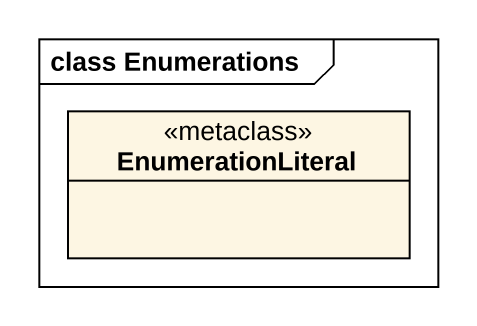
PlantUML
@startuml
mainframe class Enumerations
hide circle
hide empty members
class EnumerationLiteral <<metaclass>>
@enduml
